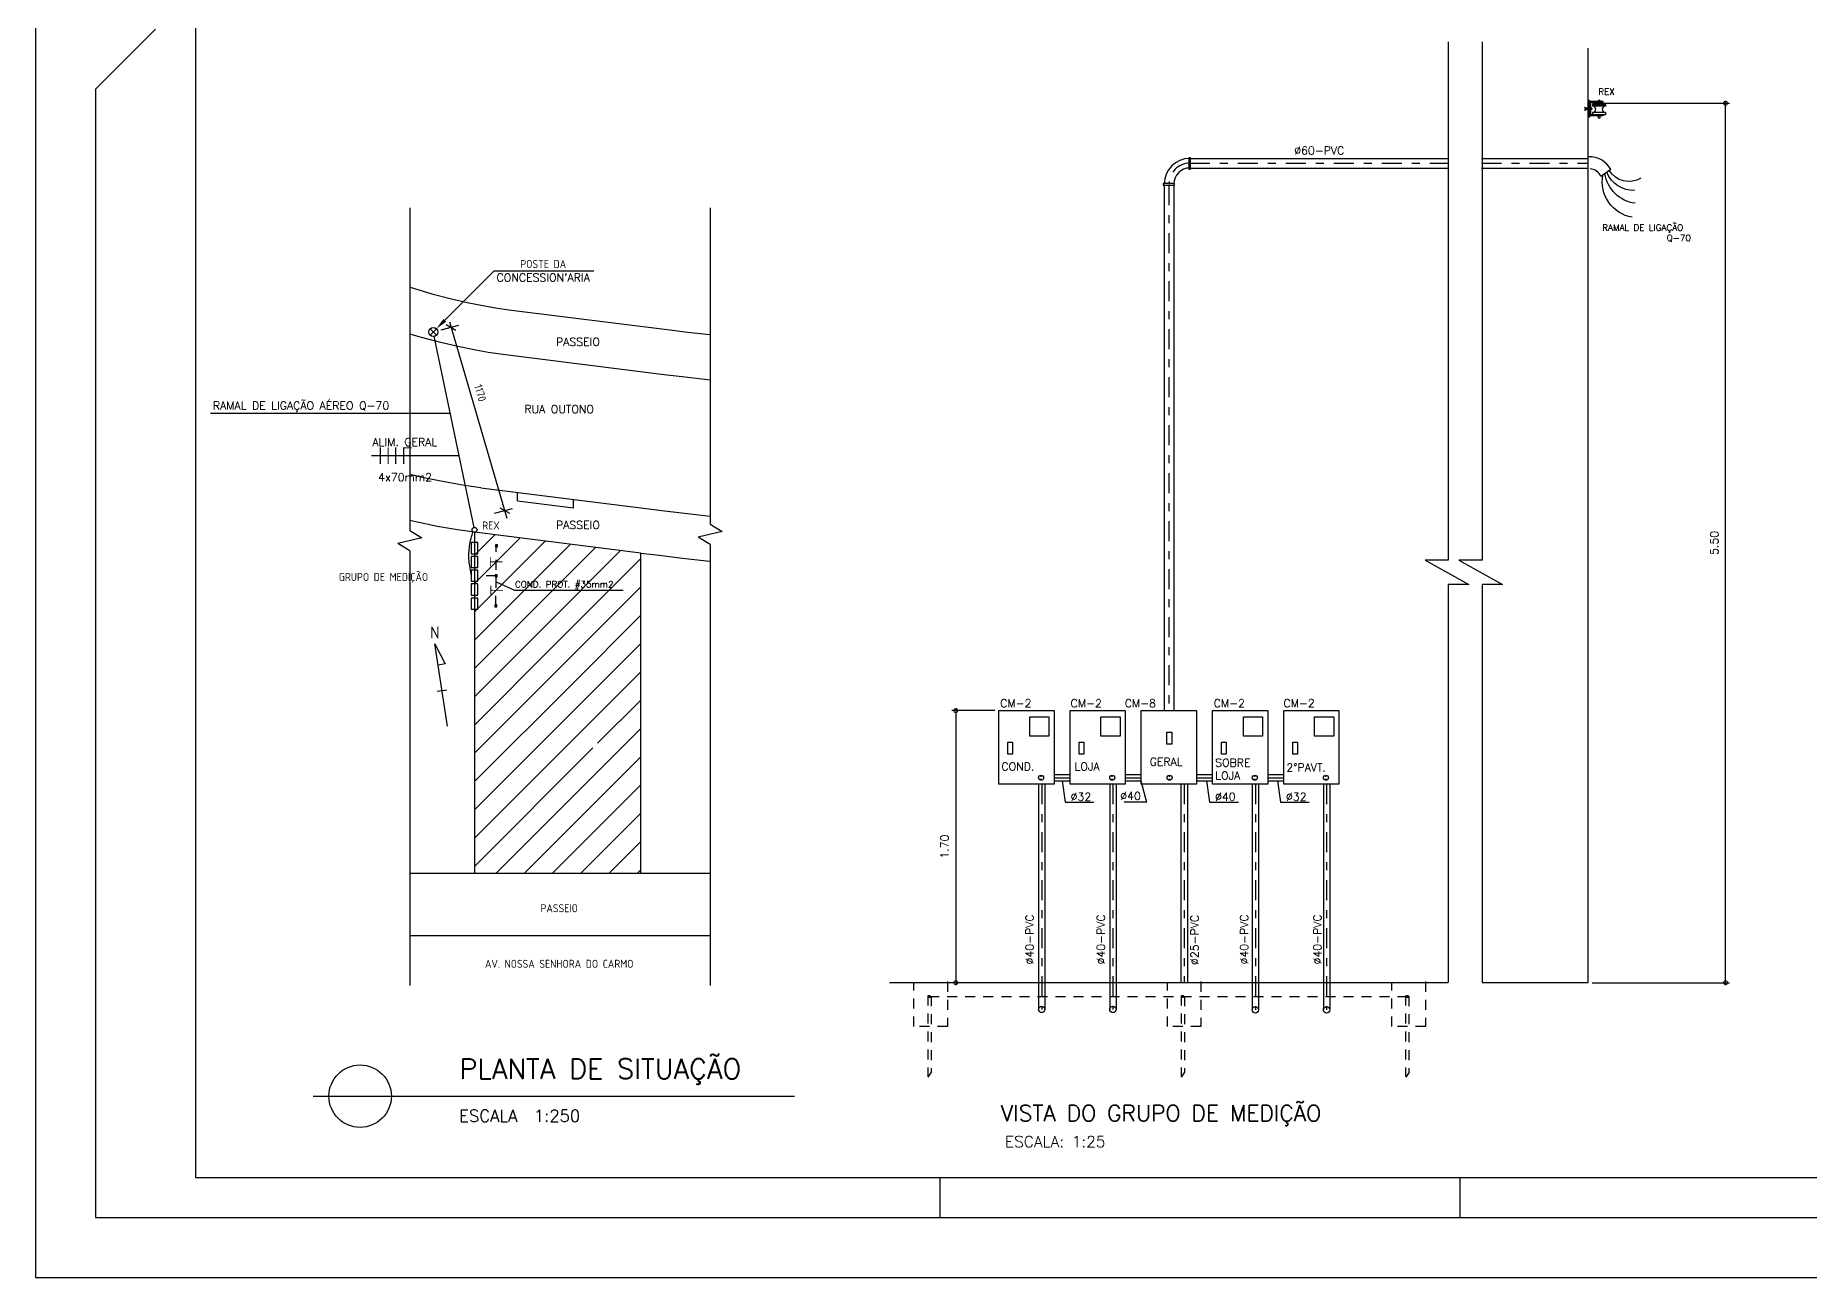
# Model space of a CAD drawing. Extents: x 35 to 221, y -13 to 45.
# Drawn here: x 93.57 to 115.74, y 14.24 to 29.76 of the extents above; entities that cross this region are included whole.
import ezdxf
from ezdxf.enums import TextEntityAlignment as Align

# ---------------------------------------------------------------- set-up
doc = ezdxf.new("R2010")
doc.units = 0
doc.header["$LTSCALE"] = 0.5
doc.header["$MEASUREMENT"] = 0
doc.linetypes.add('DASHDOT', pattern=[1, 0.5, -0.25, 0, -0.25])
doc.linetypes.add('HIDDEN', pattern=[0.375, 0.25, -0.125])
doc.layers.get('0').update_dxf_attribs({"linetype": 'CONTINUOUS'})
doc.layers.get('DEFPOINTS').update_dxf_attribs({"linetype": 'CONTINUOUS'})
for name, color, linetype in [('CAIXA-R1', 4, 'CONTINUOUS'), ('CP-QD', 4, 'CONTINUOUS'), ('DETALHE', 3, 'CONTINUOUS'), ('DETALHES', 4, 'CONTINUOUS'), ('FIACAO', 2, 'CONTINUOUS'), ('FORMATO', 2, 'CONTINUOUS'), ('MEDICAO', 4, 'CONTINUOUS'), ('MEDICAO-ELETRICA', 7, 'CONTINUOUS'), ('MEDICAO-TXT', 2, 'CONTINUOUS'), ('SITUACAO', 2, 'CONTINUOUS'), ('TEXT_MEDICAO', 2, 'CONTINUOUS'), ('TEXTO-TEL', 3, 'CONTINUOUS'), ('TITULOS', 6, 'CONTINUOUS'), ('TUB-LAJE', 6, 'CONTINUOUS')]:
    doc.layers.add(name, color=color, linetype=linetype)
doc.styles.add('ROMANS', font='romans.shx')
doc.styles.get("Standard").update_dxf_attribs({"font": 'ISOCP'})
doc.dimstyles.new('DETALHES', dxfattribs={"dimtxt": 0.1, "dimasz": 0.1, "dimexe": 0.05, "dimexo": 0.05, "dimgap": 0.09, "dimtad": 1, "dimlfac": 0.5, "dimzin": 5, "dimdsep": 46, "dimtxsty": 'ROMANS', "dimblk1": 'DOTSMALL', "dimblk2": 'DOTSMALL', "dimsah": 1, "dimcen": 0.05, "dimdle": 0.03, "dimclrd": 1, "dimclre": 1, "dimclrt": 3, "dimadec": 0, "dimazin": 0, "dimtfac": 1, "dimtdec": 4, "dimtmove": 2, "dimatfit": 3, "dimldrblk": 'DOTSMALL', "dimfxl": 1, "dimtvp": 1, "dimtolj": 1, "dimtzin": 5, "dimarcsym": 0})

# ---------------------------------------------------------------- blocks, each defined once
blk = doc.blocks.new('A1')
at = {"layer": 'FORMATO', "color": 1}
for p, q in [((-42.8, 30.45), (-42.8, -0.75)), ((-31.5, 0.5), (-31.5, 0)), ((-25, 0.5), (-25, 0)), ((-42.8, -0.75), (0.75, -0.75))]:
    blk.add_line(p, q, dxfattribs=at)
at = {"layer": 'FORMATO', "color": 8}
for p, q in [((-40.8, 29.2), (-40.8, 0.5)), ((-40.8, 0.5), (-0.5, 0.5))]:
    blk.add_line(p, q, dxfattribs=at)
at = {"layer": 'FORMATO'}
for p, q in [((-41.3, 14.85), (-42.05, 14.1)), ((-42.05, 14.1), (-42.05, 0)), ((-42.05, 0), (0, 0))]:
    blk.add_line(p, q, dxfattribs=at)
blk = doc.blocks.new('A1_50')
at = {"layer": 'FORMATO'}
blk.add_blockref('A1', (57.821, 13.702), dxfattribs=at)
blk = doc.blocks.new('CM8-EF')
at = {"layer": 'MEDICAO'}
for points in [[(0, -0.46), (0, 0), (0.345, 0), (0.345, -0.46)], [(0.16, -0.21), (0.16, -0.134), (0.19, -0.134), (0.19, -0.21)]]:
    blk.add_lwpolyline(points, close=True, dxfattribs=at)
for centre, radius in [((0.177, -0.42), 0.0158), ((0.176, -0.411), 0.00145), ((0.176, -0.429), 0.00145)]:
    blk.add_circle(centre, radius, dxfattribs=at)
blk = doc.blocks.new('CM-2-EF')
at = {"layer": 'MEDICAO'}
for points in [[(0, 0), (0, 0.46), (0.345, 0.46), (0.345, 0)], [(0.313, 0.42), (0.313, 0.3), (0.193, 0.3), (0.193, 0.42)], [(0.056, 0.188), (0.056, 0.263), (0.086, 0.263), (0.086, 0.188)]]:
    blk.add_lwpolyline(points, close=True, dxfattribs=at)
for centre, radius in [((0.264, 0.04), 0.0158), ((0.263, 0.049), 0.00145), ((0.263, 0.031), 0.00145)]:
    blk.add_circle(centre, radius, dxfattribs=at)
blk = doc.blocks.new('_DOTSMALL')
at = {"color": 0, "linetype": 'ByBlock', "const_width": 0.5}
blk.add_lwpolyline([(-0.0625, 0, 1), (0.0625, 0, 1)], format="xyb", close=True, dxfattribs=at)
blk = doc.blocks.new('*D37')
at = {"layer": 'DEFPOINTS', "color": 0}
for p in [(105.61, 21.325), (105.072, 17.925), (105.61, 17.925)]:
    blk.add_point(p, dxfattribs=at)
at = {"layer": 'DETALHE', "color": 1, "lineweight": -2}
for p, q in [((105.56, 21.325), (105.022, 21.325)), ((105.072, 21.355), (105.072, 17.895)), ((105.56, 17.925), (105.022, 17.925))]:
    blk.add_line(p, q, dxfattribs=at)
at = {"layer": 'DETALHE', "color": 1, "lineweight": -2, "xscale": 0.1, "yscale": 0.1, "zscale": 0.1}
for p, rotation in [((105.072, 21.325), 90), ((105.072, 17.925), 270)]:
    blk.add_blockref('_DOTSMALL', p, dxfattribs=dict(at, rotation=rotation))
at = {"layer": 'DETALHE', "color": 3, "insert": (104.932, 19.625), "char_height": 0.1, "attachment_point": 5, "rotation": 90, "style": 'ROMANS'}
blk.add_mtext('\\A1;1.70', dxfattribs=at)
blk = doc.blocks.new('*X21')
at = {"color": 0, "linetype": 'Continuous'}
for p, q in [((79.179, 21.197), (79.425, 21.442)), ((79.425, 21.442), (79.435, 21.452)), ((79.548, 21.211), (79.749, 21.413)), ((79.67, 20.98), (80.063, 21.374)), ((79.793, 20.75), (80.378, 21.334)), ((79.916, 20.519), (80.692, 21.295)), ((79.179, 20.843), (79.548, 21.211)), ((80.039, 20.288), (81.006, 21.256)), ((80.161, 20.057), (81.259, 21.155)), ((79.179, 20.489), (79.67, 20.98)), ((79.179, 20.136), (79.793, 20.75)), ((80.284, 19.826), (81.259, 20.802)), ((79.179, 19.782), (79.916, 20.519)), ((80.407, 19.596), (81.259, 20.448)), ((79.179, 19.429), (80.039, 20.288)), ((79.179, 19.075), (80.161, 20.057)), ((80.529, 19.365), (81.259, 20.095)), ((79.179, 18.722), (80.284, 19.826)), ((80.652, 19.134), (81.259, 19.741)), ((79.179, 18.368), (80.407, 19.596)), ((79.179, 18.015), (80.529, 19.365)), ((80.719, 18.848), (81.259, 19.388)), ((79.179, 17.661), (80.652, 19.134)), ((79.449, 17.224), (81.259, 19.034)), ((79.179, 17.308), (80.66, 18.789)), ((79.803, 17.224), (81.259, 18.68)), ((80.157, 17.224), (81.259, 18.327)), ((80.51, 17.224), (81.259, 17.973)), ((80.864, 17.224), (81.259, 17.62)), ((81.217, 17.224), (81.259, 17.266))]:
    blk.add_line(p, q, dxfattribs=at)
blk = doc.blocks.new('FAFAFANE')
at = {"const_width": 0.015}
for points in [[(0.0075, 0.105), (0.0075, -0.105)], [(0.105, 0.105), (0.105, -0.105)], [(0.1975, 0.105), (0.1975, -0.105)], [(0.2975, 0.105), (0.2975, -0.105)], [(0.3025, 0.0975), (0.4, 0.0975)]]:
    blk.add_lwpolyline(points, dxfattribs=at)
at = {"style": 'ROMANS'}
blk.add_attdef('C', (0.105, 0.12), '', height=0.1, dxfattribs=at)
blk = doc.blocks.new('*D38')
at = {"layer": 'DEFPOINTS', "color": 0}
for p in [(113.004, 28.915), (114.691, 28.915), (112.973, 17.925)]:
    blk.add_point(p, dxfattribs=at)
at = {"layer": 'MEDICAO', "color": 1, "lineweight": -2}
for p, q in [((113.054, 28.915), (114.741, 28.915)), ((114.691, 17.895), (114.691, 28.945)), ((113.023, 17.925), (114.741, 17.925))]:
    blk.add_line(p, q, dxfattribs=at)
at = {"layer": 'MEDICAO', "color": 1, "lineweight": -2, "xscale": 0.1, "yscale": 0.1, "zscale": 0.1}
for p, rotation in [((114.691, 28.915), 90), ((114.691, 17.925), 270)]:
    blk.add_blockref('_DOTSMALL', p, dxfattribs=dict(at, rotation=rotation))
at = {"layer": 'MEDICAO', "color": 3, "insert": (114.551, 23.42), "char_height": 0.1, "attachment_point": 5, "rotation": 90, "style": 'ROMANS'}
blk.add_mtext('\\A1;5.50', dxfattribs=at)
blk = doc.blocks.new('TERRA')
at = {"const_width": 0.015}
for points in [[(-0.004, 0.098), (0.148, 0.098)], [(0.071, 0.105), (0.071, -0.105)]]:
    blk.add_lwpolyline(points, dxfattribs=at)
at = {"style": 'ROMANS', "flags": 1}
blk.add_attdef('C', (0.026, 0.118), '', height=0.1, dxfattribs=at)
at = {"style": 'ROMANS'}
blk.add_attdef('B', (0.026, -0.251), '', height=0.1, dxfattribs=at)

msp = doc.modelspace()

# ---------------------------------------------------------------- linework, layer by layer
at = {"color": 1, "linetype": 'ByBlock'}
for p, q in [((98.7466661, 26.1843363), (99.4609662, 23.7290071)), ((98.6403352, 26.0817073), (98.8618572, 26.1415442)), ((98.7040086, 26.1506986), (98.8266258, 26.0802356)), ((99.3099071, 23.7917874), (99.5314292, 23.8516243)), ((99.3735805, 23.8607786), (99.4961977, 23.7903157))]:
    msp.add_line(p, q, dxfattribs=at)
at = {"layer": 'CAIXA-R1', "color": 1, "linetype": 'Continuous'}
for p, q in [((98.2502897, 27.6087866), (98.2502897, 23.5747917)), ((102.0031355, 27.6087866), (102.0031355, 23.6532785)), ((98.2502897, 23.322104), (98.2502897, 17.8881141)), ((102.0031355, 23.4005908), (102.0031355, 17.8881141))]:
    msp.add_line(p, q, dxfattribs=at)
at = {"layer": 'CP-QD', "color": 2, "linetype": 'HIDDEN'}
for p, q in [((99.3253928, 22.6341824), (99.3309254, 23.384162)), ((99.3281591, 23.0091722), (99.0993892, 23.0105904))]:
    msp.add_line(p, q, dxfattribs=at)
at = {"layer": 'CP-QD'}
for points in [[(99.0153892, 23.2856978), (99.0993892, 23.2856978), (99.0993892, 23.4236978), (99.0153892, 23.4236978)], [(99.0153892, 23.1138436), (99.0993892, 23.1138436), (99.0993892, 23.2518436), (99.0153892, 23.2518436)], [(99.0153892, 22.9415904), (99.0993892, 22.9415904), (99.0993892, 23.0795904), (99.0153892, 23.0795904)], [(99.0153892, 22.7693373), (99.0993892, 22.7693373), (99.0993892, 22.9073373), (99.0153892, 22.9073373)], [(99.0153892, 22.5934543), (99.0993892, 22.5934543), (99.0993892, 22.7314543), (99.0153892, 22.7314543)]]:
    msp.add_lwpolyline(points, close=True, dxfattribs=at)
at = {"layer": 'CP-QD', "color": 2, "linetype": 'HIDDEN'}
for points in [[(99.318995, 23.3968515), (99.3188106, 23.3718521), (99.3438099, 23.3716677), (99.3439943, 23.396667)], [(99.3162287, 23.0218617), (99.3160443, 22.9968623), (99.3410436, 22.9966779), (99.341228, 23.0216772)], [(99.3134624, 22.6468719), (99.313278, 22.6218725), (99.3382773, 22.6216881), (99.3384618, 22.6466874)]]:
    msp.add_lwpolyline(points, close=True, dxfattribs=at)
for centre in [(99.3309254, 23.384162), (99.3253928, 22.6341824)]:
    msp.add_circle(centre, 0.0035421, dxfattribs=at)
at = {"layer": 'DEFPOINTS', "color": 0, "linetype": 'ByBlock'}
for p in [(98.5437952, 26.0556302), (98.5437952, 26.0556302), (99.2133671, 23.7657103), (99.4348891, 23.8255472)]:
    msp.add_point(p, dxfattribs=at)
at = {"layer": 'DETALHES'}
msp.add_circle((99.0593035, 23.5838871), 0.03101, dxfattribs=at)
at = {"layer": 'FIACAO'}
for p, q in [((98.7566859, 25.0384322), (95.7576475, 25.0384322)), ((97.7713269, 24.5112576), (98.867019, 24.5112576)), ((99.3276025, 22.9337134), (99.5572769, 22.8285369)), ((99.5572769, 22.8285369), (100.9140475, 22.8285369))]:
    msp.add_line(p, q, dxfattribs=at)
at = {"layer": 'MEDICAO', "color": 2}
for p, q in [((111.2268942, 29.6826371), (111.2268942, 23.2044217)), ((111.6492013, 29.6826371), (111.6492013, 23.2044217)), ((113.0137179, 28.8588187), (113.0037179, 28.8588187)), ((113.0137179, 28.8454853), (113.0037179, 28.8454853)), ((113.0137179, 28.832152), (113.0037179, 28.832152)), ((113.0137179, 28.8588187), (113.0137179, 28.832152)), ((113.0203846, 28.852152), (113.0137179, 28.852152)), ((113.0203846, 28.8388187), (113.0137179, 28.8388187)), ((113.0203846, 28.852152), (113.0203846, 28.8388187)), ((113.0403846, 28.8988187), (113.0403846, 28.8888187)), ((113.1003846, 28.922152), (113.1003846, 28.9088187)), ((113.1202758, 28.9488187), (113.1004933, 28.9488187)), ((113.1203846, 28.922152), (113.1203846, 28.9088187)), ((113.1803846, 28.8988187), (113.1803846, 28.8888187)), ((113.1003846, 28.7554853), (113.1003846, 28.7288187)), ((113.1203846, 28.7288187), (113.1003846, 28.7288187)), ((113.1203846, 28.7554853), (113.1203846, 28.7288187)), ((110.9378324, 23.2044217), (111.4824628, 22.8995501)), ((111.2268942, 23.2044217), (110.9378324, 23.2044217)), ((111.6492013, 23.2044217), (111.3601394, 23.2044217)), ((111.3601394, 23.2044217), (111.9047698, 22.8995501)), ((111.2268942, 22.8995501), (111.2268942, 17.9254209)), ((111.4824628, 22.8995501), (111.2268942, 22.8995501)), ((111.6492013, 22.8995501), (111.6492013, 17.9254209)), ((111.9047698, 22.8995501), (111.6492013, 22.8995501))]:
    msp.add_line(p, q, dxfattribs=at)
at = {"layer": 'MEDICAO'}
for p, q in [((112.973094, 17.9254209), (112.973094, 29.6040124)), ((104.2434644, 17.9254209), (111.2268942, 17.9254209)), ((111.6492013, 17.9254209), (112.973094, 17.9254209))]:
    msp.add_line(p, q, dxfattribs=at)
at = {"layer": 'MEDICAO', "color": 2, "linetype": 'HIDDEN'}
for p, q in [((112.9329091, 28.8662941), (112.9281951, 28.8615801)), ((112.9442898, 28.8454853), (112.9281951, 28.8615801)), ((112.9442898, 28.8454853), (112.9281951, 28.8293906)), ((112.9329091, 28.8246765), (112.9281951, 28.8293906)), ((112.9470512, 28.852152), (112.9329091, 28.8662941)), ((112.9470512, 28.8388187), (112.9329091, 28.8246765)), ((112.9770512, 28.852152), (112.9470512, 28.852152)), ((112.9470512, 28.8388187), (112.9770512, 28.8388187))]:
    msp.add_line(p, q, dxfattribs=at)
at = {"layer": 'MEDICAO', "color": 3}
for p, q in [((112.9770512, 28.9488187), (112.9770512, 28.742152)), ((112.9903846, 28.9488187), (112.9770512, 28.9488187)), ((112.9903846, 28.9488187), (112.9903846, 28.742152)), ((113.1570512, 28.9354853), (113.0037179, 28.9354853)), ((113.0037179, 28.9154853), (113.0037179, 28.7754853)), ((113.1570512, 28.922152), (113.0103846, 28.922152)), ((113.1903846, 28.9088187), (113.0303846, 28.9088187)), ((113.0303846, 28.9088187), (113.0303846, 28.8988187)), ((113.1903846, 28.8988187), (113.0303846, 28.8988187)), ((113.1903846, 28.8888187), (113.0303846, 28.8888187)), ((113.0303846, 28.8888187), (113.0303846, 28.8788187)), ((113.1903846, 28.8788187), (113.0303846, 28.8788187)), ((113.1570512, 28.9354853), (113.1570512, 28.922152)), ((113.1903846, 28.9088187), (113.1903846, 28.8988187)), ((113.1903846, 28.8888187), (113.1903846, 28.8788187)), ((112.9903846, 28.742152), (112.9770512, 28.742152)), ((113.1570512, 28.7554853), (113.0037179, 28.7554853)), ((113.1903846, 28.7688187), (113.0103846, 28.7688187)), ((113.1903846, 28.7988187), (113.0303846, 28.7988187)), ((113.0303846, 28.7988187), (113.0303846, 28.7688187)), ((113.1570512, 28.7688187), (113.1570512, 28.7554853)), ((113.1903846, 28.7988187), (113.1903846, 28.7688187)), ((107.9967186, 28.2254209), (111.2268942, 28.2254209)), ((111.6394673, 28.2254209), (112.973094, 28.2254209)), ((107.9967186, 28.1054209), (111.2268942, 28.1054209)), ((111.6394673, 28.1054209), (112.973094, 28.1054209)), ((113.2558998, 28.0861822), (113.1338617, 27.9989658)), ((107.6751793, 27.8906921), (107.6751793, 21.3254209)), ((107.7951793, 27.8906921), (107.7951793, 21.3254209)), ((106.1058622, 20.4054209), (106.1058622, 17.5910731)), ((106.1858622, 20.4054209), (106.1858622, 17.5910731)), ((106.3001793, 20.5263911), (106.5001793, 20.5263911)), ((106.3001793, 20.4463911), (106.5001793, 20.4463911)), ((106.9958622, 20.4054209), (106.9958622, 17.5910731)), ((107.0758622, 20.4054209), (107.0758622, 17.5910731)), ((107.1901793, 20.5263911), (107.3901793, 20.5263911)), ((107.1901793, 20.4463911), (107.3901793, 20.4463911)), ((107.8858622, 20.4054209), (107.8858622, 17.9254209)), ((107.9658622, 20.4054209), (107.9658622, 17.9254209)), ((108.0801793, 20.5263911), (108.2801793, 20.5263911)), ((108.0801793, 20.4463911), (108.2801793, 20.4463911)), ((108.7758622, 20.4054209), (108.7758622, 17.5848755)), ((108.8558622, 20.4054209), (108.8558622, 17.5848755)), ((108.9701793, 20.5263911), (109.1701793, 20.5263911)), ((108.9701793, 20.4463911), (109.1701793, 20.4463911)), ((109.6658622, 20.4054209), (109.6658622, 17.5848755)), ((109.7458622, 20.4054209), (109.7458622, 17.5848755))]:
    msp.add_line(p, q, dxfattribs=at)
at = {"layer": 'MEDICAO', "color": 1, "linetype": 'DASHDOT'}
for p, q in [((107.9967186, 28.1654209), (111.2268942, 28.1654209)), ((111.6394673, 28.1654209), (112.973094, 28.1654209)), ((107.7351793, 27.8906921), (107.7351793, 21.3254209)), ((106.1458622, 20.4054209), (106.1458622, 17.5910731)), ((106.3001793, 20.4863911), (106.5001793, 20.4863911)), ((107.0358622, 20.4054209), (107.0358622, 17.5910731)), ((107.1901793, 20.4863911), (107.3901793, 20.4863911)), ((107.9258622, 20.4054209), (107.9258622, 17.9254209)), ((108.0801793, 20.4863911), (108.2801793, 20.4863911)), ((108.8158622, 20.4054209), (108.8158622, 17.5848755)), ((108.9701793, 20.4863911), (109.1701793, 20.4863911)), ((109.7058622, 20.4054209), (109.7058622, 17.5848755))]:
    msp.add_line(p, q, dxfattribs=at)
at = {"layer": 'MEDICAO', "color": 3}
for points in [[(107.9856739, 28.0889578), (108.0064526, 28.0889578), (108.0064526, 28.234199), (107.9856739, 28.234199)], [(107.6647639, 27.8906921), (107.8055948, 27.8906921), (107.8055948, 27.9114408), (107.6647639, 27.9114408)]]:
    msp.add_lwpolyline(points, close=True, dxfattribs=at)
at = {"layer": 'MEDICAO'}
for points in [[(113.5246816, 27.489796, -0.4161455835), (113.157162, 28.0156177)], [(113.5612883, 27.6642938, -0.3358974406), (113.184185, 28.0349301)], [(113.5570645, 27.8261265, -0.323650639), (113.2074981, 28.0515912)], [(113.6330939, 27.9767013, -0.4038474389), (113.236281, 28.0721613)]]:
    msp.add_lwpolyline(points, format="xyb", dxfattribs=at)
at = {"layer": 'MEDICAO', "const_width": 0.02}
for points in [[(104.7314608, 17.7522941, 1), (104.7514608, 17.7522941, 1)], [(107.8966405, 17.7522941, 1), (107.9166405, 17.7522941, 1)], [(110.7053021, 17.7522941, 1), (110.7253021, 17.7522941, 1)]]:
    msp.add_lwpolyline(points, format="xyb", close=True, dxfattribs=at)
at = {"layer": 'MEDICAO'}
for centre in [(106.1458622, 17.5910731), (107.0358622, 17.5910731), (108.8158622, 17.5848755), (109.7058622, 17.5848755)]:
    msp.add_circle(centre, 0.04, dxfattribs=at)
at = {"layer": 'MEDICAO', "color": 3}
for centre, radius, start, end in [((113.0037179, 28.922152), 0.0133333, 90, 180), ((113.0103846, 28.9154853), 0.0066667, 90, 180), ((113.0303846, 28.8388187), 0.04, 270, 90), ((113.1903846, 28.8388187), 0.04, 90, 270), ((113.0037179, 28.7688187), 0.0133333, 180, 270), ((113.0103846, 28.7754853), 0.0066667, 180, 270), ((107.9967186, 27.9054209), 0.32, 90, 180), ((112.9929696, 27.9494266), 0.2963686, 27.47989629, 92.62033371), ((107.9967186, 27.9054209), 0.2, 90, 180), ((112.9892653, 27.9393571), 0.1564012, 22.40350638, 86.61487343)]:
    msp.add_arc(centre, radius, start, end, dxfattribs=at)
at = {"layer": 'MEDICAO', "color": 2}
for centre, start, end in [((113.1062249, 28.9421048), 130.48709219, 228.57833753), ((113.1145443, 28.9421048), 311.42166247, 49.51290781)]:
    msp.add_arc(centre, 0.0088276, start, end, dxfattribs=at)
at = {"layer": 'MEDICAO', "color": 1, "linetype": 'DASHDOT'}
msp.add_arc((107.9967186, 27.9054209), 0.26, 90, 180, dxfattribs=at)
at = {"layer": 'MEDICAO-ELETRICA', "color": 2, "linetype": 'HIDDEN'}
for p, q in [((104.5501269, 17.9254209), (104.9694081, 17.9254209)), ((104.5501269, 17.3757909), (104.5501269, 17.9254209)), ((104.7211617, 17.7643221), (104.7211617, 16.7503521)), ((104.7414608, 17.7522941), (110.7153021, 17.7522941)), ((104.7639201, 17.7548457), (104.7639201, 16.8072093)), ((104.9694081, 17.9375409), (104.9694081, 17.3790969)), ((107.7162216, 17.9254209), (108.1355028, 17.9254209)), ((107.7162216, 17.3757909), (107.7162216, 17.9254209)), ((107.8872564, 17.7643221), (107.8872564, 16.7503521)), ((107.9300148, 17.7548457), (107.9300148, 16.8072093)), ((108.1355028, 17.9375409), (108.1355028, 17.3790969)), ((110.520968, 17.3757909), (110.520968, 17.9254209)), ((110.520968, 17.9254209), (110.9402492, 17.9254209)), ((110.6920028, 17.7643221), (110.6920028, 16.7503521)), ((110.7347612, 17.7548457), (110.7347612, 16.8072093)), ((110.9402492, 17.9375409), (110.9402492, 17.3790969)), ((104.9694081, 17.3790969), (104.5554477, 17.3790969)), ((108.1355028, 17.3790969), (107.7215424, 17.3790969)), ((110.9402492, 17.3790969), (110.5262888, 17.3790969)), ((104.7648153, 16.8061077), (104.7234489, 16.7461641)), ((107.93091, 16.8061077), (107.8895436, 16.7461641)), ((110.7356564, 16.8061077), (110.69429, 16.7461641))]:
    msp.add_line(p, q, dxfattribs=at)
at = {"layer": 'MEDICAO-TXT'}
for p, q in [((106.4001793, 20.4463911), (106.4391746, 20.1827185)), ((107.3837779, 20.4463911), (107.4570788, 20.1827185)), ((108.2051672, 20.4463911), (108.2441625, 20.1827185)), ((109.0910098, 20.4463911), (109.1300051, 20.1827185)), ((106.4391746, 20.1827185), (106.7986067, 20.1827185)), ((107.1764007, 20.1832203), (107.4579791, 20.1832203)), ((108.2441625, 20.1827185), (108.6035945, 20.1827185)), ((109.1300051, 20.1827185), (109.4894372, 20.1827185))]:
    msp.add_line(p, q, dxfattribs=at)
at = {"layer": 'SITUACAO', "linetype": 'Continuous'}
for p, q in [((98.5050922, 26.0169273), (98.5824981, 26.0943331)), ((98.5050922, 26.0943331), (98.5824981, 26.0169273)), ((99.1373043, 24.1073849), (101.2046013, 23.8490677)), ((99.5973892, 23.9459428), (99.5973892, 24.0457152)), ((99.5973892, 23.9459428), (100.2973892, 23.8584426)), ((100.2973892, 23.8584426), (100.2973892, 23.958215)), ((98.2502897, 19.2931158), (99.0573892, 19.2931158)), ((101.1373892, 19.2931158), (102.0031355, 19.2931158)), ((98.2502897, 18.5131158), (102.0031355, 18.5131158))]:
    msp.add_line(p, q, dxfattribs=at)
at = {"layer": 'SITUACAO', "color": 1, "linetype": 'Continuous'}
for p, q in [((98.2502897, 23.5747917), (98.3987982, 23.4843121)), ((102.1512899, 23.5630147), (101.8549811, 23.4910676)), ((102.0031355, 23.6532785), (102.1516441, 23.5627989)), ((98.2502897, 23.322104), (98.1018418, 23.4125466)), ((98.398444, 23.4845279), (98.1021353, 23.4125809)), ((102.0031355, 23.4005908), (101.8546876, 23.4910334))]:
    msp.add_line(p, q, dxfattribs=at)
at = {"layer": 'SITUACAO', "color": 3, "linetype": 'Continuous'}
for p, q in [((99.0573892, 23.5531164), (99.0573892, 19.2931158)), ((101.1373892, 23.2931158), (99.0573892, 23.5531164)), ((101.1373892, 19.2931158), (101.1373892, 23.2931158)), ((98.721483, 21.1293473), (98.5616943, 22.1608085)), ((98.5616943, 22.1608085), (98.6920735, 21.9077104)), ((98.6920735, 21.9077104), (98.6030396, 21.8939177)), ((98.5937108, 21.5664784), (98.711004, 21.5846489)), ((99.0573892, 19.2931158), (101.1373892, 19.2931158))]:
    msp.add_line(p, q, dxfattribs=at)
at = {"layer": 'SITUACAO', "linetype": 'Continuous', "flags": 128}
for points in [[(98.2502897, 26.6178134), (98.2978462, 26.6021341), (98.526881, 26.5347562), (98.7535192, 26.4752234), (98.968278, 26.4250479), (99.1609269, 26.385447), (99.3191286, 26.3575002), (99.4855059, 26.3335117), (101.497454, 26.0825294), (101.7197419, 26.0556558), (101.9983515, 26.0233326), (102.0031355, 26.0227904)], [(98.2502897, 26.0323951), (98.3766899, 25.9952104), (98.6186548, 25.9316517), (98.8481758, 25.8780271), (99.0558199, 25.8353439), (99.2304402, 25.8044967), (99.4108814, 25.7784804), (101.4302419, 25.5265775), (101.6538673, 25.4995422), (101.9352848, 25.4668952), (102.0031355, 25.4592051)], [(99.1373043, 24.1073849), (98.9327004, 24.1368849), (98.7029606, 24.1774692), (98.4449756, 24.2305005), (98.2502897, 24.2759862)], [(101.2046013, 23.8490677), (101.4327171, 23.8214895), (101.7203589, 23.7881184), (102.0031355, 23.7560685)], [(99.0573892, 23.5531164), (98.844012, 23.5838814), (98.5978536, 23.627366), (98.3248734, 23.6834797), (98.2502897, 23.7009052)], [(101.1373892, 23.2931158), (101.3668425, 23.2653759), (101.6565574, 23.2317643), (101.9935659, 23.1935677), (102.0031355, 23.1924983)]]:
    msp.add_lwpolyline(points, dxfattribs=at)
at = {"layer": 'SITUACAO', "color": 3, "linetype": 'Continuous'}
msp.add_circle((98.5437952, 26.0556302), 0.0547342, dxfattribs=at)
at = {"layer": 'TEXTO-TEL', "color": 1, "linetype": 'Continuous'}
msp.add_line((98.6664967, 26.1811566), (99.3040222, 26.8186821), dxfattribs=at)
at = {"layer": 'TEXTO-TEL', "linetype": 'Continuous'}
msp.add_line((99.3040222, 26.8186821), (100.5494797, 26.8186821), dxfattribs=at)
at = {"layer": 'TEXTO-TEL', "color": 1, "linetype": 'Continuous'}
msp.add_solid([(98.6700322, 26.2200475), (98.7053876, 26.1846922), (98.5816439, 26.0963038)], dxfattribs=at)
at = {"layer": 'TITULOS', "color": 8}
msp.add_line((97.0425857, 16.5067086), (103.0562108, 16.5067086), dxfattribs=at)
at = {"layer": 'TITULOS', "color": 3}
msp.add_circle((97.6291485, 16.5067086), 0.3901926, dxfattribs=at)
at = {"layer": 'TUB-LAJE'}
msp.add_line((99.0546917, 23.6145522), (98.5550076, 26.0020567), dxfattribs=at)
msp.add_spline([(99.0353007, 23.5642533), (98.9932363, 23.380766), (98.9866408, 23.2007331), (99.0153892, 23.0105904)], degree=3, dxfattribs=at)

# ---------------------------------------------------------------- block references
msp.add_blockref('A1_50', (78.5511551, 1.2881592))
at = {"layer": 'FIACAO'}
ref = msp.add_blockref('FAFAFANE', (97.8751415, 24.5112576), dxfattribs=at)
ref.add_attrib('C', 'ALIM. GERAL', (97.7825749, 24.6312576), dxfattribs={"layer": '0', "height": 0.1, "style": 'ROMANS'})
at = {"layer": 'FIACAO', "xscale": 0.750000000000009, "yscale": 0.75, "zscale": 0.75, "rotation": 89.57733788541036}
for p in [(99.3290582, 23.1310471), (99.3350437, 22.7748026)]:
    msp.add_blockref('TERRA', p, dxfattribs=at)
at = {"layer": 'MEDICAO', "xscale": 2, "yscale": 1.999999999999998, "zscale": 2}
for name, p in [('CM-2-EF', (105.6101793, 20.4054209)), ('CM-2-EF', (106.5001793, 20.4054209)), ('CM8-EF', (107.3901793, 21.3254209)), ('CM-2-EF', (108.2801793, 20.4054209)), ('CM-2-EF', (109.1701793, 20.4054209))]:
    msp.add_blockref(name, p, dxfattribs=at)
at = {"layer": 'SITUACAO', "color": 1, "linetype": 'Continuous'}
msp.add_blockref('*X21', (19.8780415, 2.0690695), dxfattribs=at)

# ---------------------------------------------------------------- texts
at = {"color": 2, "linetype": 'ByBlock'}
msp.add_text('1170', height=0.1, rotation=285.11583299, dxfattribs=at).set_placement((99.0540664, 25.384888))
at = {"layer": 'DETALHES', "color": 3}
for s, p in [('REX', (99.1541048, 23.5884868)), ('GRUPO DE MEDIÇÃO', (97.3624965, 22.9449865))]:
    msp.add_text(s, height=0.1, dxfattribs=at).set_placement(p)
at = {"layer": 'FIACAO', "style": 'ROMANS'}
for s, height, p in [('RAMAL DE LIGAÇÃO AÉREO Q-70', 0.1, (95.7892511, 25.0861288)), ('4x70mm2', 0.1, (97.8547856, 24.1915894)), ('COND. PROT. #35mm2', 0.08, (99.564163, 22.8632765))]:
    msp.add_text(s, height=height, dxfattribs=at).set_placement(p)
at = {"layer": 'MEDICAO-TXT', "style": 'ROMANS'}
for s, p in [('Ø60-PVC', (109.3011005, 28.2735784)), ('CM-2', (105.6276433, 21.3666976)), ('CM-2', (106.507125, 21.3666976)), ('CM-8', (107.1835855, 21.3666976)), ('CM-2', (108.2951621, 21.3666976)), ('CM-2', (109.1673754, 21.3666976)), ('COND.', (105.6425382, 20.5764499)), ('LOJA', (106.5567835, 20.5764499)), ('GERAL', (107.4947753, 20.6357319)), ('SOBRE', (108.3140341, 20.6238754)), ('2%%DPAVT.', (109.2045329, 20.5645935)), ('LOJA', (108.3140341, 20.4619706)), ('Ø32', (106.507125, 20.1982955)), ('Ø40', (107.1273527, 20.2080459)), ('Ø40', (108.3121128, 20.1982955)), ('Ø32', (109.1979555, 20.1982955))]:
    msp.add_text(s, height=0.1, dxfattribs=at).set_placement(p)
for s, p in [('%%C40-PVC', (106.0453384, 18.1520871)), ('%%C40-PVC', (106.9358371, 18.1520871)), ('%%C25-PVC', (108.1069682, 18.1458876)), ('%%C40-PVC', (108.7259139, 18.1520871)), ('%%C40-PVC', (109.6401592, 18.1520871))]:
    msp.add_text(s, height=0.1, rotation=90, dxfattribs=at).set_placement(p)
at = {"layer": 'TEXT_MEDICAO', "color": 3, "style": 'ROMANS'}
for s, p in [('REX', (113.1011895, 29.0181273)), ('RAMAL DE LIGAÇÃO', (113.1503484, 27.3211069)), ('Q-70', (113.9560735, 27.1915831))]:
    msp.add_text(s, height=0.08, dxfattribs=at).set_placement(p)
at = {"layer": 'TEXTO-TEL', "linetype": 'Continuous'}
for s, height, p in [('POSTE DA', 0.1, (99.9169509, 26.9053004)), ('N', 0.15, (98.5623901, 22.3012933)), ('PASSEIO', 0.1, (100.1166627, 18.8551446)), ('AV. NOSSA SENHORA DO CARMO', 0.1, (100.1166627, 18.16093))]:
    msp.add_text(s, height=height, dxfattribs=at).set_placement(p, align=Align.MIDDLE)
at = {"layer": 'TEXTO-TEL', "linetype": 'Continuous', "style": 'ROMANS'}
for s, p in [("CONCESSION'ARIA", (99.9169509, 26.7364166)), ('PASSEIO', (100.3511863, 25.9332776)), ('RUA OUTONO', (100.1166627, 25.0914761)), ('PASSEIO', (100.3511863, 23.644457))]:
    msp.add_text(s, height=0.1, dxfattribs=at).set_placement(p, align=Align.MIDDLE)
at = {"layer": 'TITULOS', "color": 6, "style": 'ROMANS'}
for s, height, p in [('PLANTA DE SITUAÇÃO', 0.25, (98.8678025, 16.7232358)), ('VISTA DO GRUPO DE MEDIÇÃO', 0.2, (105.6354413, 16.1939574))]:
    msp.add_text(s, height=height, dxfattribs=at).set_placement(p)
at = {"layer": 'TITULOS', "color": 4, "style": 'ROMANS'}
msp.add_text('ESCALA  1:250', height=0.15, dxfattribs=at).set_placement((98.8678025, 16.1866249))
at = {"layer": 'TITULOS', "color": 3, "style": 'ROMANS'}
msp.add_text('ESCALA: 1:25', height=0.14, dxfattribs=at).set_placement((105.6880073, 15.8688803))

# ---------------------------------------------------------------- dimensions: what is measured, and where the dimension line sits
at = {"layer": 'DETALHE'}
dim = msp.add_linear_dim(base=(105.072031, 17.9254209), p1=(105.6101793, 21.3254209), p2=(105.6101793, 17.9254209), angle=90, dimstyle='DETALHES', dxfattribs=at)
dim.commit()
dim.dimension.update_dxf_attribs({"geometry": '*D37', "text_midpoint": (104.932031, 19.6254209)})
at = {"layer": 'MEDICAO'}
dim = msp.add_linear_dim(base=(114.6914856, 28.9154853), p1=(112.973094, 17.9254209), p2=(113.0037179, 28.9154853), angle=270, dimstyle='DETALHES', dxfattribs=at)
dim.commit()
dim.dimension.update_dxf_attribs({"geometry": '*D38', "text_midpoint": (114.5514856, 23.4204531)})

doc.saveas('drawing.dxf')
